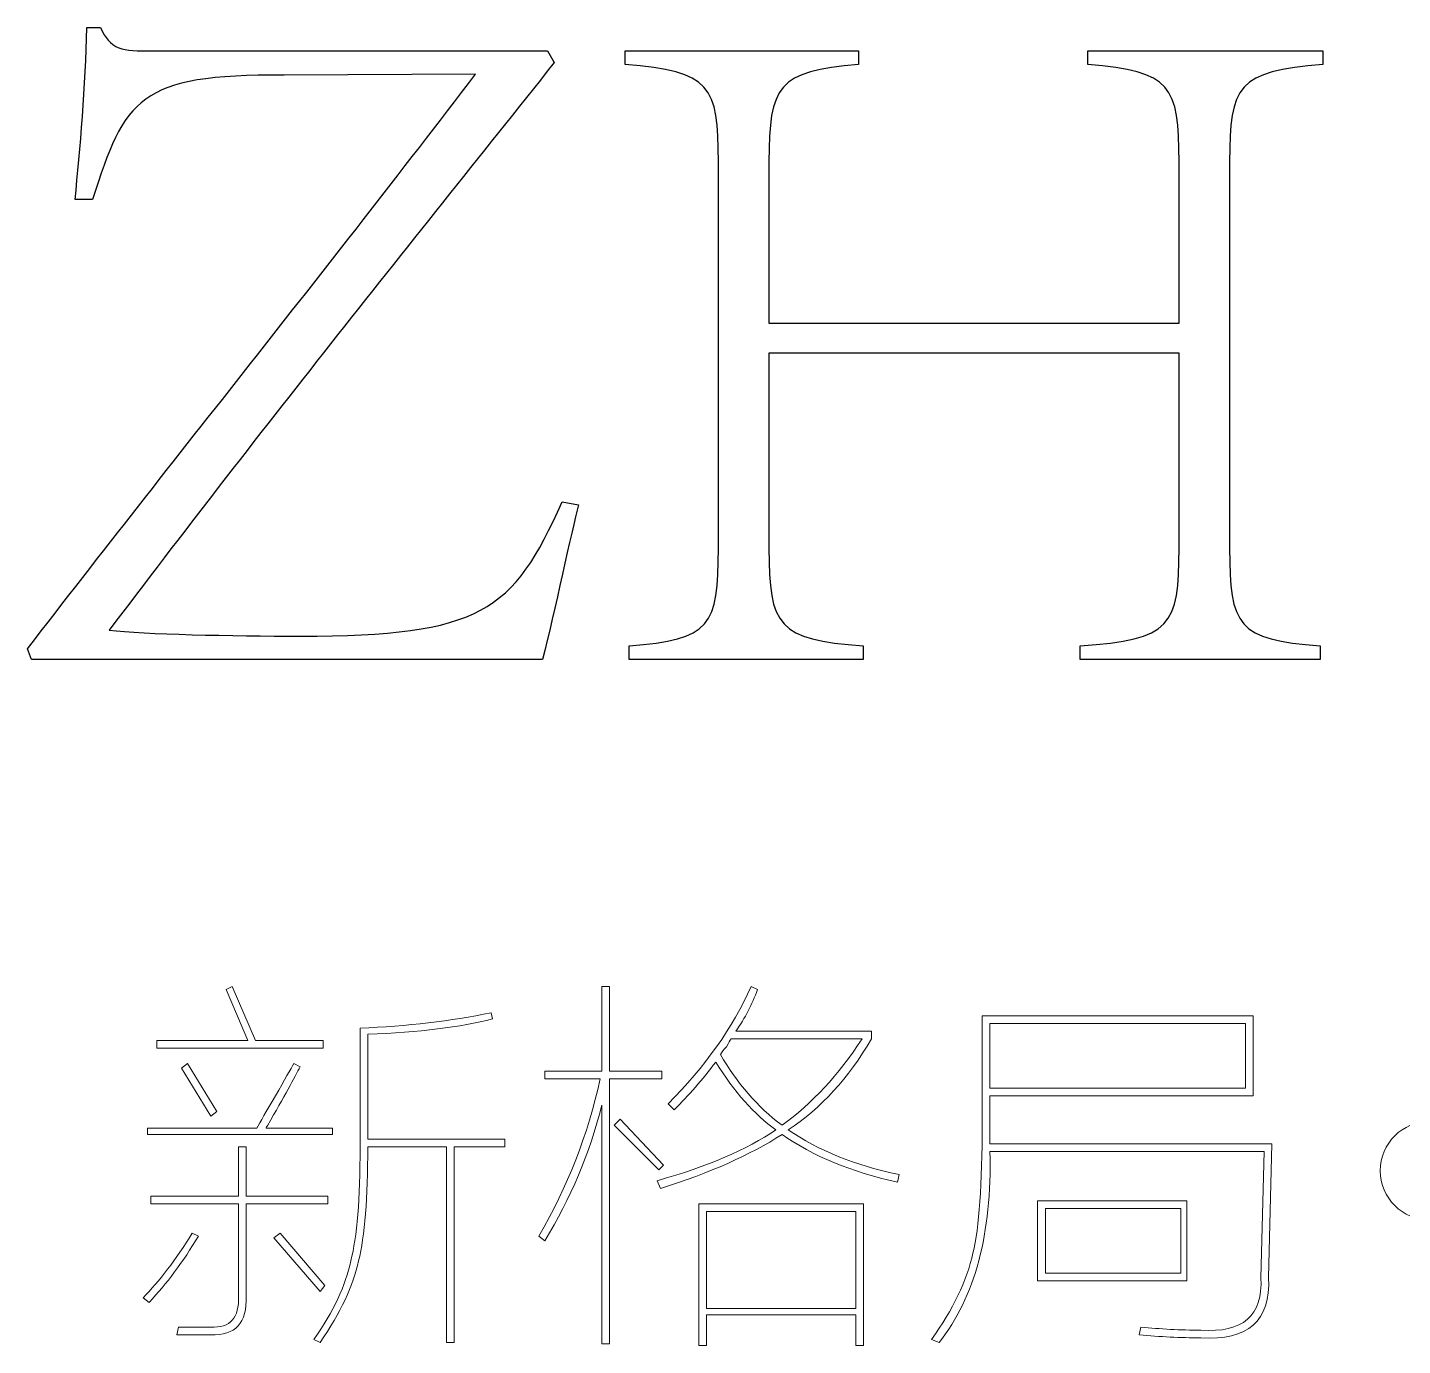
# Model space of a CAD drawing. Extents: x -266287 to 275962, y -324567 to 363765.
# Drawn here: x -79564 to -78562, y -254005 to -253045 of the extents above; entities that cross this region are included whole.
import ezdxf

# ---------------------------------------------------------------- set-up
doc = ezdxf.new("R2010")
doc.units = 0
doc.header["$LTSCALE"] = 1000
doc.layers.get('0').update_dxf_attribs({"linetype": 'CONTINUOUS'})

msp = doc.modelspace()

# ---------------------------------------------------------------- linework, layer by layer
at = {"lineweight": 9}
for p, q in [((-79419.02247, -253745.62484), (-79414.50939, -253743.41998)), ((-79403.31283, -253782.65962), (-79419.02247, -253745.62484)), ((-79414.50939, -253743.41998), (-79397.69733, -253782.65962)), ((-78676.56994, -253770.29173), (-78862.70845, -253770.29173)), ((-78862.70845, -253770.29173), (-78862.70845, -253817.42063)), ((-78676.56994, -253817.42063), (-78676.56994, -253770.29173)), ((-79469.45866, -253788.27513), (-79469.45866, -253782.65962)), ((-79469.45866, -253782.65962), (-79403.31283, -253782.65962)), ((-79348.36356, -253788.27513), (-79469.45866, -253788.27513)), ((-79397.69733, -253782.65962), (-79348.36356, -253782.65962)), ((-79348.36356, -253782.65962), (-79348.36356, -253788.27513)), ((-79451.54417, -253802.81343), (-79447.03109, -253799.47169)), ((-79430.21903, -253837.60889), (-79451.54417, -253802.81343)), ((-79447.03109, -253799.47169), (-79425.7404, -253834.2327)), ((-78862.70845, -253817.42063), (-78676.56994, -253817.42063)), ((-79425.7404, -253834.2327), (-79430.21903, -253837.60889)), ((-79136.38683, -253844.32683), (-79131.90821, -253839.8482)), ((-79103.86513, -253876.88298), (-79136.38683, -253844.32683)), ((-79131.90821, -253839.8482), (-79100.48894, -253873.50679)), ((-79100.48894, -253873.50679), (-79103.86513, -253876.88298)), ((-79074.68517, -253901.54986), (-78954.6925, -253901.54986)), ((-79074.68517, -254004.69602), (-79074.68517, -253901.54986)), ((-79069.10412, -253907.13092), (-79069.10412, -253977.78983)), ((-78960.308, -253907.13092), (-79069.10412, -253907.13092)), ((-78960.308, -253977.78983), (-78960.308, -253907.13092)), ((-78954.6925, -253901.54986), (-78954.6925, -254004.69602)), ((-78827.94743, -253899.2761), (-78719.18577, -253899.2761)), ((-78827.94743, -253957.60157), (-78827.94743, -253899.2761)), ((-78723.66439, -253904.89161), (-78822.33193, -253904.89161)), ((-78822.33193, -253904.89161), (-78822.33193, -253951.98606)), ((-78723.66439, -253951.98606), (-78723.66439, -253904.89161)), ((-78719.18577, -253899.2761), (-78719.18577, -253957.60157)), ((-79384.227, -253926.21675), (-79379.74838, -253922.84055)), ((-79350.60287, -253965.45639), (-79384.227, -253926.21675)), ((-79379.74838, -253922.84055), (-79347.22668, -253960.97776)), ((-78719.18577, -253957.60157), (-78827.94743, -253957.60157)), ((-78822.33193, -253951.98606), (-78723.66439, -253951.98606)), ((-79347.22668, -253960.97776), (-79350.60287, -253965.45639)), ((-79069.10412, -253977.78983), (-78960.308, -253977.78983)), ((-78960.308, -253982.3029), (-79069.10412, -253982.3029)), ((-79069.10412, -253982.3029), (-79069.10412, -254004.69602)), ((-78960.308, -254004.69602), (-78960.308, -253982.3029)), ((-79069.10412, -254004.69602), (-79074.68517, -254004.69602)), ((-78954.6925, -254004.69602), (-78960.308, -254004.69602))]:
    msp.add_line(p, q, dxfattribs=at)
for points in [[(-79528.98991, -253170.39725), (-79525.44147, -253134.29265), (-79521.204, -253086.85368), (-79520.48053, -253045.09913)], [(-79520.48053, -253045.09913), (-79520.48053, -253045.09913), (-79510.5931, -253045.09913), (-79510.5931, -253045.09913)], [(-79510.5931, -253045.09913), (-79507.04466, -253052.88504), (-79503.49621, -253057.15696), (-79497.12278, -253059.98194)], [(-79497.12278, -253059.98194), (-79491.47282, -253062.08345), (-79483.68691, -253062.08345), (-79473.07601, -253062.08345)], [(-79473.07601, -253062.08345), (-79473.07601, -253062.08345), (-79184.96268, -253062.08345), (-79184.96268, -253062.08345)], [(-79184.96268, -253062.08345), (-79184.96268, -253062.08345), (-79180.00174, -253070.59283), (-79180.00174, -253070.59283)], [(-79128.39421, -253072.00532), (-79128.39421, -253072.00532), (-79128.39421, -253062.08345), (-79128.39421, -253062.08345)], [(-79128.39421, -253062.08345), (-79128.39421, -253062.08345), (-78958.51655, -253062.08345), (-78958.51655, -253062.08345)], [(-78958.51655, -253062.08345), (-78958.51655, -253062.08345), (-78958.51655, -253072.00532), (-78958.51655, -253072.00532)], [(-78791.46387, -253072.00532), (-78791.46387, -253072.00532), (-78791.46387, -253062.08345), (-78791.46387, -253062.08345)], [(-78791.46387, -253062.08345), (-78791.46387, -253062.08345), (-78620.17373, -253062.08345), (-78620.17373, -253062.08345)], [(-78620.17373, -253062.08345), (-78620.17373, -253062.08345), (-78620.17373, -253072.00532), (-78620.17373, -253072.00532)], [(-79180.00174, -253070.59283), (-79288.31554, -253206.4674), (-79398.04184, -253343.09989), (-79504.21968, -253483.96984)], [(-79060.45693, -253142.80204), (-79060.45693, -253087.57715), (-79066.10689, -253076.93181), (-79128.39421, -253072.00532)], [(-78958.51655, -253072.00532), (-79017.25543, -253076.93181), (-79023.62886, -253087.57715), (-79023.62886, -253142.80204)], [(-78724.93908, -253142.80204), (-78724.93908, -253087.57715), (-78730.58904, -253076.93181), (-78791.46387, -253072.00532)], [(-78620.17373, -253072.00532), (-78682.46105, -253076.93181), (-78688.11101, -253087.57715), (-78688.11101, -253142.80204)], [(-79563.68203, -253497.44016), (-79456.78071, -253358.67172), (-79346.3654, -253222.03923), (-79237.32813, -253079.06777)], [(-79376.7856, -253079.79124), (-79482.96344, -253079.06777), (-79492.88531, -253096.77556), (-79516.24306, -253170.39725)], [(-79237.32813, -253079.06777), (-79237.32813, -253079.06777), (-79376.7856, -253079.79124), (-79376.7856, -253079.79124)], [(-79060.45693, -253424.50749), (-79060.45693, -253424.50749), (-79060.45693, -253142.80204), (-79060.45693, -253142.80204)], [(-79023.62886, -253142.80204), (-79023.62886, -253142.80204), (-79023.62886, -253260.27979), (-79023.62886, -253260.27979)], [(-78724.93908, -253260.27979), (-78724.93908, -253260.27979), (-78724.93908, -253142.80204), (-78724.93908, -253142.80204)], [(-78688.11101, -253142.80204), (-78688.11101, -253142.80204), (-78688.11101, -253424.50749), (-78688.11101, -253424.50749)], [(-79516.24306, -253170.39725), (-79516.24306, -253170.39725), (-79528.98991, -253170.39725), (-79528.98991, -253170.39725)], [(-79023.62886, -253260.27979), (-79023.62886, -253260.27979), (-78724.93908, -253260.27979), (-78724.93908, -253260.27979)], [(-78724.93908, -253282.22505), (-78724.93908, -253282.22505), (-79023.62886, -253282.22505), (-79023.62886, -253282.22505)], [(-79023.62886, -253282.22505), (-79023.62886, -253282.22505), (-79023.62886, -253424.50749), (-79023.62886, -253424.50749)], [(-78724.93908, -253424.50749), (-78724.93908, -253424.50749), (-78724.93908, -253282.22505), (-78724.93908, -253282.22505)], [(-79162.3284, -253392.64036), (-79167.25489, -253411.07162), (-79180.00174, -253471.25744), (-79188.51113, -253505.22608)], [(-79174.35179, -253390.53885), (-79174.35179, -253390.53885), (-79162.3284, -253392.64036), (-79162.3284, -253392.64036)], [(-79125.56923, -253495.30421), (-79066.10689, -253491.03229), (-79060.45693, -253480.42139), (-79060.45693, -253424.50749)], [(-79023.62886, -253424.50749), (-79023.62886, -253480.42139), (-79017.25543, -253491.03229), (-78954.9681, -253495.30421)], [(-78797.11383, -253495.30421), (-78730.58904, -253491.03229), (-78724.93908, -253480.42139), (-78724.93908, -253424.50749)], [(-78688.11101, -253424.50749), (-78688.11101, -253480.42139), (-78682.46105, -253491.03229), (-78622.27523, -253495.30421)], [(-79560.8226, -253505.22608), (-79560.8226, -253505.22608), (-79563.68203, -253497.44016), (-79563.68203, -253497.44016)], [(-79125.56923, -253505.22608), (-79125.56923, -253505.22608), (-79125.56923, -253495.30421), (-79125.56923, -253495.30421)], [(-78954.9681, -253495.30421), (-78954.9681, -253495.30421), (-78954.9681, -253505.22608), (-78954.9681, -253505.22608)], [(-78797.11383, -253505.22608), (-78797.11383, -253505.22608), (-78797.11383, -253495.30421), (-78797.11383, -253495.30421)], [(-78622.27523, -253495.30421), (-78622.27523, -253495.30421), (-78622.27523, -253505.22608), (-78622.27523, -253505.22608)], [(-79188.51113, -253505.22608), (-79188.51113, -253505.22608), (-79560.8226, -253505.22608), (-79560.8226, -253505.22608)], [(-78954.9681, -253505.22608), (-78954.9681, -253505.22608), (-79125.56923, -253505.22608), (-79125.56923, -253505.22608)], [(-78622.27523, -253505.22608), (-78622.27523, -253505.22608), (-78797.11383, -253505.22608), (-78797.11383, -253505.22608)]]:
    msp.add_open_spline(points, degree=3)
msp.add_open_spline([(-79504.21968, -253483.96984), (-79478.72597, -253486.82927), (-79415.02616, -253488.20731), (-79364.76221, -253488.20731), (-79233.81413, -253488.20731), (-79209.73292, -253470.49952), (-79174.35179, -253390.53885)], degree=3, knots=[5, 5, 5, 5, 6, 6, 6, 7, 7, 7, 7])
for points in [[(-79145.34408, -253805.08719), (-79145.34408, -253805.08719), (-79145.34408, -253743.41998), (-79145.34408, -253743.41998)], [(-79145.34408, -253743.41998), (-79145.34408, -253743.41998), (-79139.72858, -253743.41998), (-79139.72858, -253743.41998)], [(-79139.72858, -253743.41998), (-79139.72858, -253743.41998), (-79139.72858, -253805.08719), (-79139.72858, -253805.08719)], [(-79097.11274, -253828.65164), (-79070.20655, -253801.711), (-79050.01829, -253773.32341), (-79036.58242, -253743.41998)], [(-79032.06934, -253745.62484), (-79035.8245, -253756.09793), (-79041.06104, -253766.22651), (-79047.77898, -253775.94168)], [(-79036.58242, -253743.41998), (-79036.58242, -253743.41998), (-79032.06934, -253745.62484), (-79032.06934, -253745.62484)], [(-79321.42291, -253773.66792), (-79287.04086, -253772.18653), (-79255.27708, -253768.46583), (-79226.09712, -253762.47136)], [(-79224.99469, -253766.94998), (-79248.18018, -253772.94445), (-79278.46257, -253776.6996), (-79315.84186, -253778.14654)], [(-79226.09712, -253762.47136), (-79226.09712, -253762.47136), (-79224.99469, -253766.94998), (-79224.99469, -253766.94998)], [(-78868.32395, -253764.71067), (-78868.32395, -253764.71067), (-78670.95443, -253764.71067), (-78670.95443, -253764.71067)], [(-78868.32395, -253843.18995), (-78868.32395, -253843.18995), (-78868.32395, -253764.71067), (-78868.32395, -253764.71067)], [(-78670.95443, -253764.71067), (-78670.95443, -253764.71067), (-78670.95443, -253823.00169), (-78670.95443, -253823.00169)], [(-79321.42291, -253860.03646), (-79321.42291, -253860.03646), (-79321.42291, -253773.66792), (-79321.42291, -253773.66792)], [(-79315.84186, -253778.14654), (-79315.84186, -253778.14654), (-79315.84186, -253854.42096), (-79315.84186, -253854.42096)], [(-79047.77898, -253775.94168), (-79047.77898, -253775.94168), (-78949.07699, -253775.94168), (-78949.07699, -253775.94168)], [(-78949.07699, -253775.94168), (-78949.07699, -253775.94168), (-78949.07699, -253781.52274), (-78949.07699, -253781.52274)], [(-79054.49691, -253787.13824), (-79056.73623, -253789.37756), (-79058.25207, -253791.23791), (-79059.00999, -253792.75375)], [(-79051.15517, -253781.52274), (-79051.91309, -253782.28066), (-79053.01552, -253784.14101), (-79054.49691, -253787.13824)], [(-78955.82938, -253781.52274), (-78955.82938, -253781.52274), (-79051.15517, -253781.52274), (-79051.15517, -253781.52274)], [(-79014.12039, -253844.32683), (-78992.45074, -253828.65164), (-78973.02041, -253807.70546), (-78955.82938, -253781.52274)], [(-78949.07699, -253781.52274), (-78965.54455, -253809.94478), (-78985.73281, -253831.99339), (-79009.64177, -253847.70302)], [(-79062.35173, -253798.3348), (-79072.10135, -253811.08166), (-79082.19548, -253822.65718), (-79092.63412, -253833.13027)], [(-79018.63347, -253847.70302), (-79034.30865, -253836.50646), (-79048.91586, -253820.03891), (-79062.35173, -253798.3348)], [(-79059.00999, -253792.75375), (-79047.05551, -253813.69993), (-79032.06934, -253830.85651), (-79014.12039, -253844.32683)], [(-79365.17562, -253801.711), (-79368.93078, -253809.22131), (-79376.7856, -253823.4151), (-79388.74008, -253844.32683)], [(-79383.12457, -253823.00169), (-79376.40664, -253811.08166), (-79371.89356, -253803.22684), (-79369.65425, -253799.47169)], [(-79369.65425, -253799.47169), (-79369.65425, -253799.47169), (-79365.17562, -253801.711), (-79365.17562, -253801.711)], [(-79186.85748, -253805.08719), (-79186.85748, -253805.08719), (-79145.34408, -253805.08719), (-79145.34408, -253805.08719)], [(-79186.85748, -253810.66825), (-79186.85748, -253810.66825), (-79186.85748, -253805.08719), (-79186.85748, -253805.08719)], [(-79139.72858, -253805.08719), (-79139.72858, -253805.08719), (-79101.62582, -253805.08719), (-79101.62582, -253805.08719)], [(-79101.62582, -253805.08719), (-79101.62582, -253805.08719), (-79101.62582, -253810.66825), (-79101.62582, -253810.66825)], [(-79191.33611, -253925.07987), (-79170.42438, -253889.21642), (-79155.43821, -253851.04476), (-79146.48096, -253810.66825)], [(-79146.48096, -253810.66825), (-79146.48096, -253810.66825), (-79186.85748, -253810.66825), (-79186.85748, -253810.66825)], [(-79101.62582, -253810.66825), (-79101.62582, -253810.66825), (-79139.72858, -253810.66825), (-79139.72858, -253810.66825)], [(-79139.72858, -253810.66825), (-79139.72858, -253810.66825), (-79139.72858, -254003.59359), (-79139.72858, -254003.59359)], [(-79396.56044, -253846.56614), (-79394.32113, -253842.08752), (-79389.84251, -253834.2327), (-79383.12457, -253823.00169)], [(-79092.63412, -253833.13027), (-79092.63412, -253833.13027), (-79097.11274, -253828.65164), (-79097.11274, -253828.65164)], [(-78670.95443, -253823.00169), (-78670.95443, -253823.00169), (-78862.70845, -253823.00169), (-78862.70845, -253823.00169)], [(-78862.70845, -253823.00169), (-78862.70845, -253823.00169), (-78862.70845, -253843.18995), (-78862.70845, -253843.18995)], [(-79145.34408, -253829.75407), (-79154.33578, -253864.89405), (-79168.15061, -253897.79471), (-79186.85748, -253928.42161)], [(-79145.34408, -254003.59359), (-79145.34408, -254003.59359), (-79145.34408, -253829.75407), (-79145.34408, -253829.75407)], [(-79476.21105, -253846.56614), (-79476.21105, -253846.56614), (-79396.56044, -253846.56614), (-79396.56044, -253846.56614)], [(-79476.21105, -253851.04476), (-79476.21105, -253851.04476), (-79476.21105, -253846.56614), (-79476.21105, -253846.56614)], [(-79388.74008, -253844.32683), (-79389.46355, -253845.08475), (-79389.84251, -253845.84267), (-79389.84251, -253846.56614)], [(-79389.84251, -253846.56614), (-79389.84251, -253846.56614), (-79341.61117, -253846.56614), (-79341.61117, -253846.56614)], [(-79341.61117, -253846.56614), (-79341.61117, -253846.56614), (-79341.61117, -253851.04476), (-79341.61117, -253851.04476)], [(-79104.96756, -253884.70335), (-79068.3462, -253874.26471), (-79039.5452, -253861.93127), (-79018.63347, -253847.70302)], [(-79009.64177, -253847.70302), (-78987.97212, -253862.68919), (-78961.06592, -253873.50679), (-78928.88873, -253880.22472)], [(-78875.07634, -253937.41331), (-78870.56327, -253918.74089), (-78868.32395, -253887.35607), (-78868.32395, -253843.18995)], [(-78862.70845, -253843.18995), (-78862.70845, -253843.18995), (-78862.70845, -253857.79715), (-78862.70845, -253857.79715)], [(-79341.61117, -253851.04476), (-79341.61117, -253851.04476), (-79476.21105, -253851.04476), (-79476.21105, -253851.04476)], [(-79315.84186, -253854.42096), (-79315.84186, -253854.42096), (-79216.00299, -253854.42096), (-79216.00299, -253854.42096)], [(-79216.00299, -253854.42096), (-79216.00299, -253854.42096), (-79216.00299, -253860.03646), (-79216.00299, -253860.03646)], [(-79014.12039, -253851.04476), (-79037.30589, -253866.03093), (-79066.83036, -253879.08784), (-79102.72825, -253890.31885)], [(-78930.02561, -253885.84023), (-78963.6842, -253878.36437), (-78991.69282, -253866.7544), (-79014.12039, -253851.04476)], [(-78862.70845, -253857.79715), (-78862.70845, -253857.79715), (-78657.48411, -253857.79715), (-78657.48411, -253857.79715)], [(-78657.48411, -253857.79715), (-78657.48411, -253857.79715), (-78659.72342, -253955.36226), (-78659.72342, -253955.36226)], [(-79410.03077, -253895.89991), (-79410.03077, -253895.89991), (-79410.03077, -253860.03646), (-79410.03077, -253860.03646)], [(-79410.03077, -253860.03646), (-79410.03077, -253860.03646), (-79404.41526, -253860.03646), (-79404.41526, -253860.03646)], [(-79404.41526, -253860.03646), (-79404.41526, -253860.03646), (-79404.41526, -253895.89991), (-79404.41526, -253895.89991)], [(-79328.1753, -253943.02881), (-79323.69667, -253925.83779), (-79321.42291, -253898.17367), (-79321.42291, -253860.03646)], [(-79315.84186, -253860.03646), (-79315.84186, -253897.41575), (-79318.08117, -253925.07987), (-79322.55979, -253943.02881)], [(-79258.61882, -253860.03646), (-79258.61882, -253860.03646), (-79315.84186, -253860.03646), (-79315.84186, -253860.03646)], [(-79258.61882, -254002.49116), (-79258.61882, -254002.49116), (-79258.61882, -253860.03646), (-79258.61882, -253860.03646)], [(-79216.00299, -253860.03646), (-79216.00299, -253860.03646), (-79253.03777, -253860.03646), (-79253.03777, -253860.03646)], [(-79253.03777, -253860.03646), (-79253.03777, -253860.03646), (-79253.03777, -254002.49116), (-79253.03777, -254002.49116)], [(-78862.70845, -253863.37821), (-78861.22706, -253923.21952), (-78873.5605, -253969.55605), (-78899.74322, -254002.49116)], [(-78663.09962, -253863.37821), (-78663.09962, -253863.37821), (-78862.70845, -253863.37821), (-78862.70845, -253863.37821)], [(-78665.33893, -253955.36226), (-78665.33893, -253955.36226), (-78663.09962, -253863.37821), (-78663.09962, -253863.37821)], [(-79102.72825, -253890.31885), (-79102.72825, -253890.31885), (-79104.96756, -253884.70335), (-79104.96756, -253884.70335)], [(-78928.88873, -253880.22472), (-78928.88873, -253880.22472), (-78930.02561, -253885.84023), (-78930.02561, -253885.84023)], [(-79473.97174, -253895.89991), (-79473.97174, -253895.89991), (-79410.03077, -253895.89991), (-79410.03077, -253895.89991)], [(-79473.97174, -253901.54986), (-79473.97174, -253901.54986), (-79473.97174, -253895.89991), (-79473.97174, -253895.89991)], [(-79404.41526, -253895.89991), (-79404.41526, -253895.89991), (-79344.98736, -253895.89991), (-79344.98736, -253895.89991)], [(-79344.98736, -253895.89991), (-79344.98736, -253895.89991), (-79344.98736, -253901.54986), (-79344.98736, -253901.54986)], [(-79410.03077, -253901.54986), (-79410.03077, -253901.54986), (-79473.97174, -253901.54986), (-79473.97174, -253901.54986)], [(-79410.03077, -253968.79813), (-79410.03077, -253968.79813), (-79410.03077, -253901.54986), (-79410.03077, -253901.54986)], [(-79344.98736, -253901.54986), (-79344.98736, -253901.54986), (-79404.41526, -253901.54986), (-79404.41526, -253901.54986)], [(-79404.41526, -253901.54986), (-79404.41526, -253901.54986), (-79404.41526, -253968.79813), (-79404.41526, -253968.79813)], [(-79479.55279, -253969.93501), (-79467.63276, -253957.98053), (-79455.64383, -253942.27089), (-79443.68935, -253922.84055)], [(-79439.21073, -253925.07987), (-79450.40729, -253943.78674), (-79462.36177, -253959.84088), (-79475.07417, -253973.3112)], [(-79443.68935, -253922.84055), (-79443.68935, -253922.84055), (-79439.21073, -253925.07987), (-79439.21073, -253925.07987)], [(-79186.85748, -253928.42161), (-79186.85748, -253928.42161), (-79191.33611, -253925.07987), (-79191.33611, -253925.07987)], [(-78905.32428, -254000.2174), (-78889.64909, -253978.5133), (-78879.55496, -253957.60157), (-78875.07634, -253937.41331)], [(-79355.08149, -254000.2174), (-79340.8877, -253980.02914), (-79331.93045, -253960.97776), (-79328.1753, -253943.02881)], [(-79322.55979, -253943.02881), (-79326.31495, -253960.97776), (-79335.65116, -253980.78706), (-79350.60287, -254002.49116)], [(-78659.72342, -253955.36226), (-78658.24203, -253986.78153), (-78674.70959, -254001.31983), (-78709.09164, -253999.11497)], [(-78709.09164, -253993.49946), (-78678.43029, -253995.73878), (-78663.85754, -253982.99192), (-78665.33893, -253955.36226)], [(-79404.41526, -253968.79813), (-79403.69179, -253988.26292), (-79412.27008, -253997.59913), (-79430.21903, -253996.84121)], [(-79430.21903, -253991.26015), (-79416.02523, -253991.98362), (-79409.3073, -253984.50776), (-79410.03077, -253968.79813)], [(-79475.07417, -253973.3112), (-79475.07417, -253973.3112), (-79479.55279, -253969.93501), (-79479.55279, -253969.93501)], [(-79454.88591, -253996.84121), (-79454.88591, -253996.84121), (-79453.78348, -253991.26015), (-79453.78348, -253991.26015)], [(-79430.21903, -253996.84121), (-79438.45281, -253996.84121), (-79446.68658, -253996.84121), (-79454.88591, -253996.84121)], [(-79453.78348, -253991.26015), (-79445.5497, -253991.26015), (-79437.69488, -253991.26015), (-79430.21903, -253991.26015)], [(-78753.94678, -253996.84121), (-78753.94678, -253996.84121), (-78752.8099, -253991.26015), (-78752.8099, -253991.26015)], [(-78709.09164, -253999.11497), (-78724.04335, -253999.11497), (-78738.99507, -253998.35705), (-78753.94678, -253996.84121)], [(-78752.8099, -253991.26015), (-78738.61611, -253992.74154), (-78724.04335, -253993.49946), (-78709.09164, -253993.49946)], [(-79350.60287, -254002.49116), (-79350.60287, -254002.49116), (-79355.08149, -254000.2174), (-79355.08149, -254000.2174)], [(-79253.03777, -254002.49116), (-79253.03777, -254002.49116), (-79258.61882, -254002.49116), (-79258.61882, -254002.49116)], [(-79139.72858, -254003.59359), (-79139.72858, -254003.59359), (-79145.34408, -254003.59359), (-79145.34408, -254003.59359)], [(-78899.74322, -254002.49116), (-78899.74322, -254002.49116), (-78905.32428, -254000.2174), (-78905.32428, -254000.2174)]]:
    msp.add_open_spline(points, degree=3, dxfattribs=at)
msp.add_open_spline([(-78506.58893, -253877.4342), (-78506.58893, -253897.20904), (-78522.67752, -253913.33209), (-78542.48682, -253913.33209), (-78562.33057, -253913.33209), (-78578.38472, -253897.20904), (-78578.38472, -253877.4342), (-78578.38472, -253857.59045), (-78562.33057, -253841.5363), (-78542.48682, -253841.5363), (-78522.67752, -253841.5363), (-78506.58893, -253857.59045), (-78506.58893, -253877.4342)], degree=3, knots=[0, 0, 0, 0, 1, 1, 1, 2, 2, 2, 3, 3, 3, 4, 4, 4, 4], dxfattribs=at)

doc.saveas('drawing.dxf')
